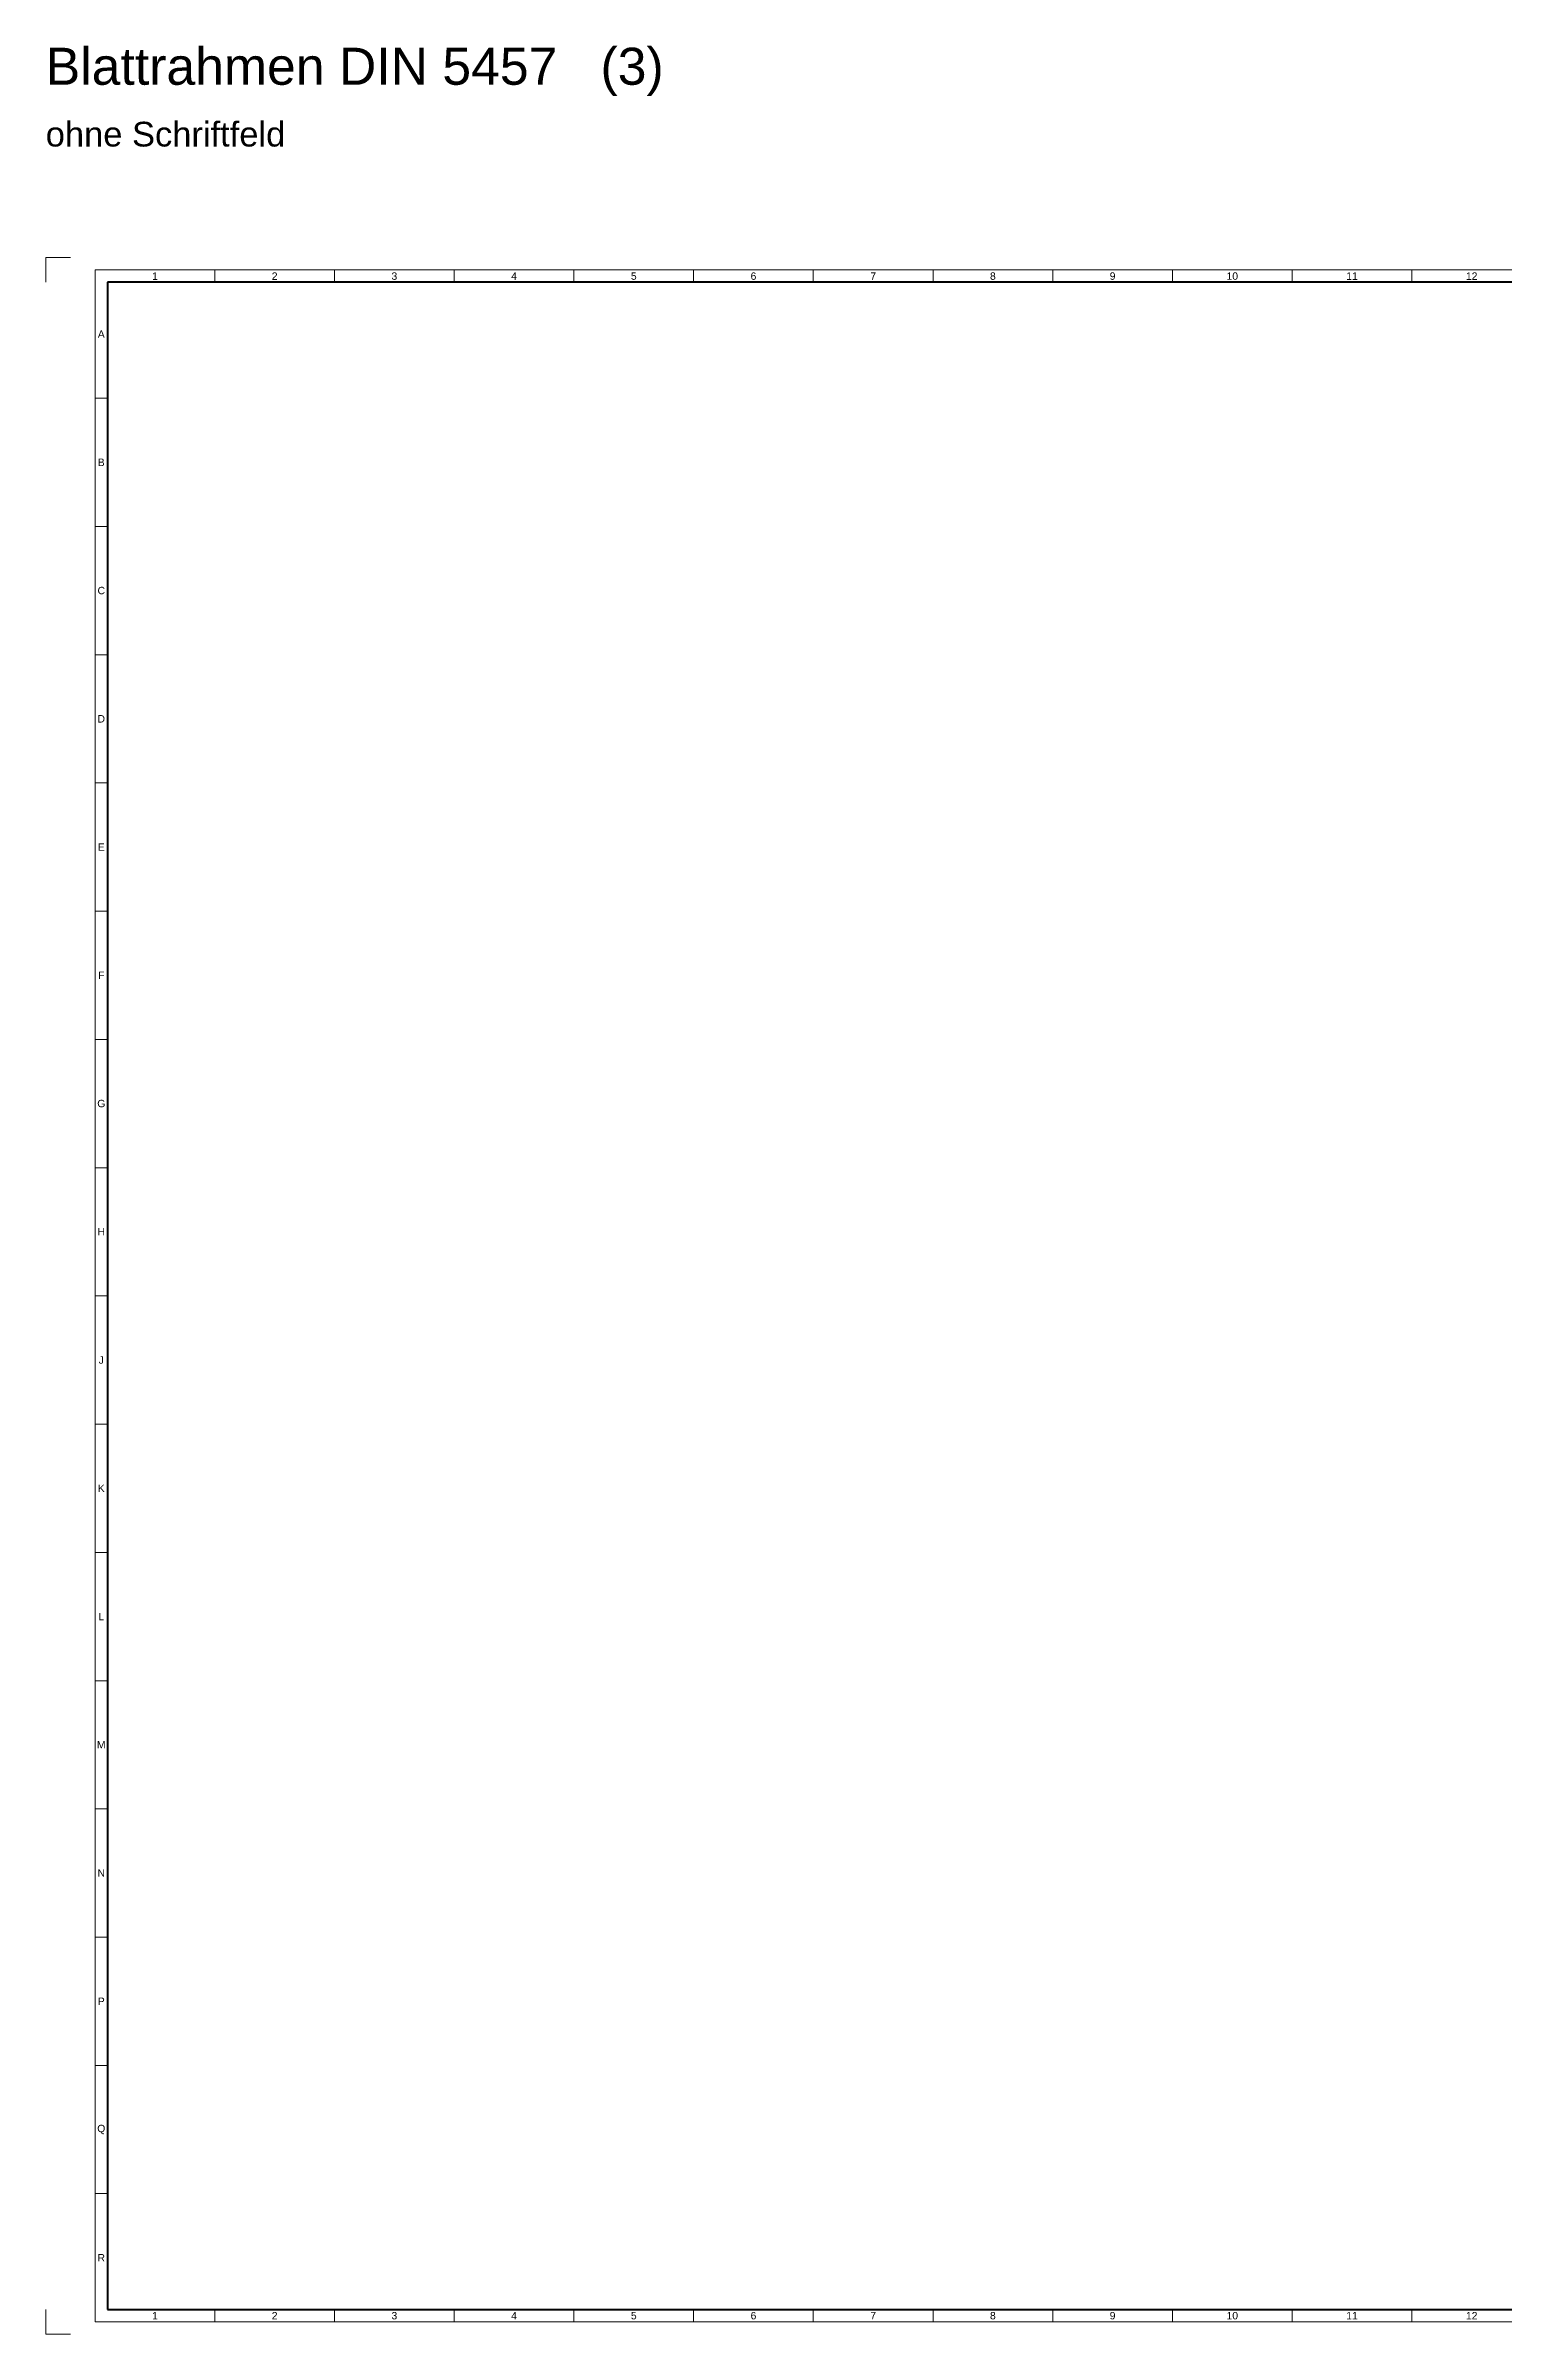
# Model space of a CAD drawing. Header units: millimetres. Extents: x 633 to 4785, y -1154 to 2521.
# Drawn here: x 3596 to 4187, y 1594 to 2521 of the extents above; entities that cross this region are included whole.
import ezdxf

# ---------------------------------------------------------------- set-up
doc = ezdxf.new("R2010")
doc.units = ezdxf.units.MM
doc.header["$LTSCALE"] = 5
for name, color, linetype, lineweight, true_color in [('_Blattschnitt', 1, 'Continuous', 5, 0xff0000), ('_Legende', 7, 'Continuous', 5, 0x000000), ('_Raster_0.18mm', 94, 'Continuous', 18, 0x008000), ('_Raster_1.00mm', 5, 'Continuous', 100, 0x0000ff), ('_Raster_Einteilung', 7, 'Continuous', 18, 0x000000), ('_Raster_txt', 7, 'Continuous', 5, 0x000000)]:
    doc.layers.add(name, color=color, linetype=linetype, lineweight=lineweight, true_color=true_color)
doc.styles.add('textstyle1196', font='')
doc.styles.add('textstyle1197', font='')
doc.styles.add('textstyle1240', font='')
doc.styles.add('textstyle1241', font='')
doc.styles.add('textstyle1242', font='')
doc.styles.add('textstyle1243', font='')
doc.styles.add('textstyle1244', font='')
doc.styles.add('textstyle1245', font='')
doc.styles.add('textstyle1246', font='')
doc.styles.add('textstyle1247', font='')
doc.styles.add('textstyle1248', font='')
doc.styles.add('textstyle1249', font='')
doc.styles.add('textstyle1250', font='')
doc.styles.add('textstyle1251', font='')
doc.styles.add('textstyle1252', font='')
doc.styles.add('textstyle1253', font='')
doc.styles.add('textstyle1254', font='')
doc.styles.add('textstyle1255', font='')
doc.styles.add('textstyle1256', font='')
doc.styles.add('textstyle1389', font='')
doc.styles.add('textstyle1390', font='')
doc.styles.add('textstyle1391', font='')
doc.styles.add('textstyle1392', font='')
doc.styles.add('textstyle1393', font='')
doc.styles.add('textstyle1394', font='')
doc.styles.add('textstyle1395', font='')
doc.styles.add('textstyle1396', font='')
doc.styles.add('textstyle1397', font='')
doc.styles.add('textstyle1398', font='')
doc.styles.add('textstyle1399', font='')
doc.styles.add('textstyle1412', font='')
doc.styles.add('textstyle1413', font='')
doc.styles.add('textstyle1414', font='')
doc.styles.add('textstyle1415', font='')
doc.styles.add('textstyle1416', font='')
doc.styles.add('textstyle1417', font='')
doc.styles.add('textstyle1418', font='')
doc.styles.add('textstyle1419', font='')
doc.styles.add('textstyle1420', font='')
doc.styles.add('textstyle1421', font='')
doc.styles.add('textstyle1422', font='')
doc.styles.add('textstyle1423', font='')
doc.styles.get('textstyle1196').set_extended_font_data('Arial')
doc.styles.get('textstyle1197').set_extended_font_data('Arial')
doc.styles.get('textstyle1240').set_extended_font_data('Arial')
doc.styles.get('textstyle1241').set_extended_font_data('Arial')
doc.styles.get('textstyle1242').set_extended_font_data('Arial')
doc.styles.get('textstyle1243').set_extended_font_data('Arial')
doc.styles.get('textstyle1244').set_extended_font_data('Arial')
doc.styles.get('textstyle1245').set_extended_font_data('Arial')
doc.styles.get('textstyle1246').set_extended_font_data('Arial')
doc.styles.get('textstyle1247').set_extended_font_data('Arial')
doc.styles.get('textstyle1248').set_extended_font_data('Arial')
doc.styles.get('textstyle1249').set_extended_font_data('Arial')
doc.styles.get('textstyle1250').set_extended_font_data('Arial')
doc.styles.get('textstyle1251').set_extended_font_data('Arial')
doc.styles.get('textstyle1252').set_extended_font_data('Arial')
doc.styles.get('textstyle1253').set_extended_font_data('Arial')
doc.styles.get('textstyle1254').set_extended_font_data('Arial')
doc.styles.get('textstyle1255').set_extended_font_data('Arial')
doc.styles.get('textstyle1256').set_extended_font_data('Arial')
doc.styles.get('textstyle1389').set_extended_font_data('Arial')
doc.styles.get('textstyle1390').set_extended_font_data('Arial')
doc.styles.get('textstyle1391').set_extended_font_data('Arial')
doc.styles.get('textstyle1392').set_extended_font_data('Arial')
doc.styles.get('textstyle1393').set_extended_font_data('Arial')
doc.styles.get('textstyle1394').set_extended_font_data('Arial')
doc.styles.get('textstyle1395').set_extended_font_data('Arial')
doc.styles.get('textstyle1396').set_extended_font_data('Arial')
doc.styles.get('textstyle1397').set_extended_font_data('Arial')
doc.styles.get('textstyle1398').set_extended_font_data('Arial')
doc.styles.get('textstyle1399').set_extended_font_data('Arial')
doc.styles.get('textstyle1412').set_extended_font_data('Arial')
doc.styles.get('textstyle1413').set_extended_font_data('Arial')
doc.styles.get('textstyle1414').set_extended_font_data('Arial')
doc.styles.get('textstyle1415').set_extended_font_data('Arial')
doc.styles.get('textstyle1416').set_extended_font_data('Arial')
doc.styles.get('textstyle1417').set_extended_font_data('Arial')
doc.styles.get('textstyle1418').set_extended_font_data('Arial')
doc.styles.get('textstyle1419').set_extended_font_data('Arial')
doc.styles.get('textstyle1420').set_extended_font_data('Arial')
doc.styles.get('textstyle1421').set_extended_font_data('Arial')
doc.styles.get('textstyle1422').set_extended_font_data('Arial')
doc.styles.get('textstyle1423').set_extended_font_data('Arial')

msp = doc.modelspace()

# ---------------------------------------------------------------- linework, layer by layer
at = {"layer": '_Blattschnitt'}
for p, q in [((3596.38, 2435.29), (3606.38, 2435.29)), ((3596.38, 2435.29), (3596.38, 2425.29)), ((3596.38, 1594.29), (3596.38, 1604.29)), ((3596.38, 1594.29), (3606.38, 1594.29))]:
    msp.add_line(p, q, dxfattribs=at)
at = {"layer": '_Raster_0.18mm'}
for p, q in [((4780.38, 2430.29), (3616.38, 2430.29)), ((3616.38, 2430.29), (3616.38, 1599.29)), ((3616.38, 1599.29), (4780.38, 1599.29))]:
    msp.add_line(p, q, dxfattribs=at)
at = {"layer": '_Raster_1.00mm'}
for p, q in [((4775.38, 2425.29), (3621.38, 2425.29)), ((3621.38, 2425.29), (3621.38, 1604.29)), ((3621.38, 1604.29), (4775.38, 1604.29))]:
    msp.add_line(p, q, dxfattribs=at)
at = {"layer": '_Raster_Einteilung'}
for p, q in [((3664.88, 2430.29), (3664.88, 2425.29)), ((3713.38, 2430.29), (3713.38, 2425.29)), ((3761.88, 2430.29), (3761.88, 2425.29)), ((3810.38, 2430.29), (3810.38, 2425.29)), ((3858.88, 2430.29), (3858.88, 2425.29)), ((3907.38, 2430.29), (3907.38, 2425.29)), ((3955.88, 2430.29), (3955.88, 2425.29)), ((4004.38, 2430.29), (4004.38, 2425.29)), ((4052.88, 2430.29), (4052.88, 2425.29)), ((4101.38, 2430.29), (4101.38, 2425.29)), ((4149.88, 2430.29), (4149.88, 2425.29)), ((3616.38, 2378.35), (3621.38, 2378.35)), ((3616.38, 2326.41), (3621.38, 2326.41)), ((3616.38, 2274.47), (3621.38, 2274.47)), ((3616.38, 2222.54), (3621.38, 2222.54)), ((3616.38, 2170.6), (3621.38, 2170.6)), ((3616.38, 2118.66), (3621.38, 2118.66)), ((3616.38, 2066.72), (3621.38, 2066.72)), ((3616.38, 2014.79), (3621.38, 2014.79)), ((3616.38, 1962.85), (3621.38, 1962.85)), ((3616.38, 1910.91), (3621.38, 1910.91)), ((3616.38, 1858.97), (3621.38, 1858.97)), ((3616.38, 1807.04), (3621.38, 1807.04)), ((3616.38, 1755.1), (3621.38, 1755.1)), ((3616.38, 1703.16), (3621.38, 1703.16)), ((3616.38, 1651.22), (3621.38, 1651.22)), ((3664.88, 1604.29), (3664.88, 1599.29)), ((3713.38, 1604.29), (3713.38, 1599.29)), ((3761.88, 1604.29), (3761.88, 1599.29)), ((3810.38, 1604.29), (3810.38, 1599.29)), ((3858.88, 1604.29), (3858.88, 1599.29)), ((3907.38, 1604.29), (3907.38, 1599.29)), ((3955.88, 1604.29), (3955.88, 1599.29)), ((4004.38, 1604.29), (4004.38, 1599.29)), ((4052.88, 1604.29), (4052.88, 1599.29)), ((4101.38, 1604.29), (4101.38, 1599.29)), ((4149.88, 1604.29), (4149.88, 1599.29))]:
    msp.add_line(p, q, dxfattribs=at)

# ---------------------------------------------------------------- texts
at = {"layer": '_Legende', "attachment_point": 1}
for s, insert, char_height, style in [('Blattrahmen DIN 5457   (3)', (3596.38, 2520.29), 15, 'textstyle1197'), ('ohne Schriftfeld', (3596.38, 2490.29), 10, 'textstyle1196')]:
    msp.add_mtext(s, dxfattribs=dict(at, insert=insert, char_height=char_height, style=style))
at = {"layer": '_Raster_txt', "char_height": 3, "attachment_point": 5}
for s, insert, style in [('1', (3640.63, 2427.79), 'textstyle1412'), ('2', (3689.13, 2427.79), 'textstyle1413'), ('3', (3737.63, 2427.79), 'textstyle1414'), ('4', (3786.13, 2427.79), 'textstyle1415'), ('5', (3834.63, 2427.79), 'textstyle1416'), ('6', (3883.13, 2427.79), 'textstyle1417'), ('7', (3931.63, 2427.79), 'textstyle1418'), ('8', (3980.13, 2427.79), 'textstyle1419'), ('9', (4028.63, 2427.79), 'textstyle1420'), ('10', (4077.13, 2427.79), 'textstyle1421'), ('11', (4125.63, 2427.79), 'textstyle1422'), ('12', (4174.13, 2427.79), 'textstyle1423'), ('A', (3618.88, 2404.32), 'textstyle1256'), ('B', (3618.88, 2352.38), 'textstyle1255'), ('C', (3618.88, 2300.44), 'textstyle1254'), ('D', (3618.88, 2248.51), 'textstyle1253'), ('E', (3618.88, 2196.57), 'textstyle1252'), ('F', (3618.88, 2144.63), 'textstyle1251'), ('G', (3618.88, 2092.69), 'textstyle1250'), ('H', (3618.88, 2040.76), 'textstyle1249'), ('J', (3618.88, 1988.82), 'textstyle1248'), ('K', (3618.88, 1936.88), 'textstyle1247'), ('L', (3618.88, 1884.94), 'textstyle1246'), ('M', (3618.88, 1833.01), 'textstyle1245'), ('N', (3618.88, 1781.07), 'textstyle1244'), ('P', (3618.88, 1729.13), 'textstyle1243'), ('Q', (3618.88, 1677.19), 'textstyle1242'), ('R', (3618.88, 1625.26), 'textstyle1241'), ('1', (3640.63, 1601.79), 'textstyle1240'), ('2', (3689.13, 1601.79), 'textstyle1389'), ('3', (3737.63, 1601.79), 'textstyle1390'), ('4', (3786.13, 1601.79), 'textstyle1391'), ('5', (3834.63, 1601.79), 'textstyle1392'), ('6', (3883.13, 1601.79), 'textstyle1393'), ('7', (3931.63, 1601.79), 'textstyle1394'), ('8', (3980.13, 1601.79), 'textstyle1395'), ('9', (4028.63, 1601.79), 'textstyle1396'), ('10', (4077.13, 1601.79), 'textstyle1397'), ('11', (4125.63, 1601.79), 'textstyle1398'), ('12', (4174.13, 1601.79), 'textstyle1399')]:
    msp.add_mtext(s, dxfattribs=dict(at, insert=insert, style=style))

doc.saveas('drawing.dxf')
